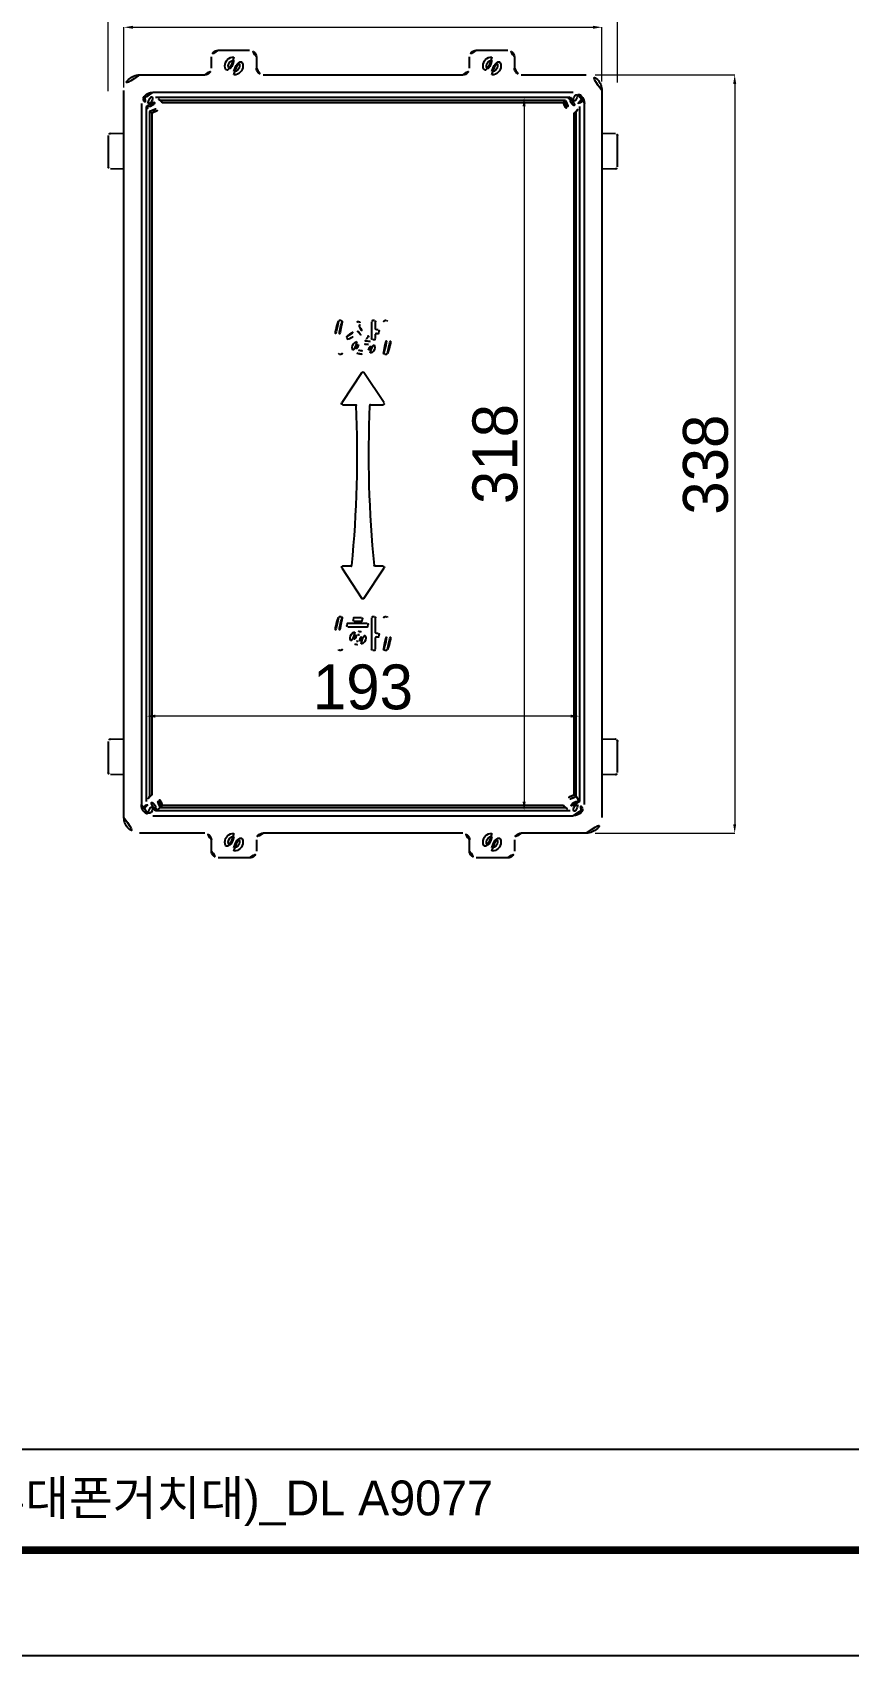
# Model space of a CAD drawing. Extents: x 16296660632 to 16296676784, y -37409619871 to -37409616699.
# Drawn here: x 16296676035 to 16296676399, y -37409617796 to -37409617072 of the extents above; entities that cross this region are included whole.
import ezdxf

# ---------------------------------------------------------------- set-up
doc = ezdxf.new("R2010")
doc.units = 0
doc.header["$LTSCALE"] = 10
doc.header["$MEASUREMENT"] = 0
doc.header["$PDMODE"] = 3
doc.header["$PDSIZE"] = -10
doc.layers.get('0').update_dxf_attribs({"linetype": 'CONTINUOUS'})
doc.layers.get('DEFPOINTS').update_dxf_attribs({"linetype": 'CONTINUOUS'})
doc.layers.add('BODY', color=7, linetype='CONTINUOUS')
doc.layers.add('Make2D$보임$선', color=18, linetype='CONTINUOUS')
doc.styles.add('Daelim Dimension', font='\x7f\x7f\x7f\x7f.TTF')
doc.dimstyles.new('DEFAULT', dxfattribs={"dimscale": 2, "dimtxt": 2, "dimasz": 2, "dimexe": 0, "dimexo": 2, "dimgap": 1, "dimtad": 1, "dimdec": 1, "dimzin": 9, "dimdsep": 46, "dimtxsty": 'Daelim Dimension', "dimcen": 0.5, "dimclrd": 252, "dimclre": 252, "dimclrt": 3, "dimadec": 1, "dimazin": 0, "dimtfac": 1, "dimtdec": 1, "dimtix": 1, "dimtmove": 0, "dimatfit": 3, "dimfxl": 0, "dimtolj": 1, "dimtzin": 1, "dimlwd": 9, "dimlwe": 9, "dimarcsym": 0})

# ---------------------------------------------------------------- blocks, each defined once
blk = doc.blocks.new('*D24')
at = {"layer": 'BODY', "color": 5, "lineweight": 9, "ltscale": 0.7}
for p, q in [((16296676068.62562, -37409617098.494873), (16296676068.62562, -37409617018.899437)), ((16296676072.62562, -37409617018.899437), (16296676291.62562, -37409617018.899437)), ((16296676295.62562, -37409617094.553818), (16296676295.62562, -37409617018.899437))]:
    blk.add_line(p, q, dxfattribs=at)
at = {"layer": 'BODY', "color": 5, "ltscale": 0.7}
for points in [[(16296676072.62562, -37409617018.232773), (16296676072.62562, -37409617019.566101), (16296676068.62562, -37409617018.899437)], [(16296676291.62562, -37409617018.232773), (16296676291.62562, -37409617019.566101), (16296676295.62562, -37409617018.899437)]]:
    blk.add_solid(points, dxfattribs=at)
at = {"layer": 'DEFPOINTS', "color": 0, "ltscale": 0.7}
for p in [(16296676295.62562, -37409617018.899437), (16296676295.62562, -37409617098.553818), (16296676068.62562, -37409617102.494873)]:
    blk.add_point(p, dxfattribs=at)
at = {"layer": 'BODY', "color": 7, "lineweight": 5, "ltscale": 0.7, "insert": (16296676187.40848, -37409617006.112602), "char_height": 20, "attachment_point": 5, "style": 'Daelim Dimension'}
blk.add_mtext('\\A1;227', dxfattribs=at)
blk = doc.blocks.new('*D29')
at = {"layer": 'BODY', "color": 5, "lineweight": 9, "ltscale": 0.7}
for p, q in [((16296676075.62562, -37409617096.863838), (16296676075.62562, -37409617069.995064)), ((16296676079.62562, -37409617069.995064), (16296676284.62504, -37409617069.995064)), ((16296676288.62504, -37409617094.13089), (16296676288.62504, -37409617069.995064))]:
    blk.add_line(p, q, dxfattribs=at)
at = {"layer": 'BODY', "color": 5, "ltscale": 0.7}
for points in [[(16296676079.62562, -37409617069.3284), (16296676079.62562, -37409617070.661728), (16296676075.62562, -37409617069.995064)], [(16296676284.62504, -37409617069.3284), (16296676284.62504, -37409617070.661728), (16296676288.62504, -37409617069.995064)]]:
    blk.add_solid(points, dxfattribs=at)
at = {"layer": 'DEFPOINTS', "color": 0, "ltscale": 0.7}
for p in [(16296676288.62504, -37409617069.995064), (16296676288.62504, -37409617098.13089), (16296676075.62562, -37409617100.863838)]:
    blk.add_point(p, dxfattribs=at)
at = {"layer": 'BODY', "color": 7, "lineweight": 5, "ltscale": 0.7, "insert": (16296676182.12533, -37409617057.093773), "char_height": 20, "attachment_point": 5, "style": 'Daelim Dimension'}
blk.add_mtext('\\A1;213', dxfattribs=at)
blk = doc.blocks.new('*D30')
at = {"layer": 'BODY', "color": 5, "lineweight": 9, "ltscale": 0.7}
for p, q in [((16296676285.62712, -37409617091.22218), (16296676347.77748, -37409617091.22218)), ((16296676347.77748, -37409617095.22218), (16296676347.77748, -37409617425.22218)), ((16296676285.62712, -37409617429.22218), (16296676347.77748, -37409617429.22218))]:
    blk.add_line(p, q, dxfattribs=at)
at = {"layer": 'BODY', "color": 5, "ltscale": 0.7}
for points in [[(16296676347.11082, -37409617095.22218), (16296676348.44415, -37409617095.22218), (16296676347.77748, -37409617091.22218)], [(16296676347.11082, -37409617425.22218), (16296676348.44415, -37409617425.22218), (16296676347.77748, -37409617429.22218)]]:
    blk.add_solid(points, dxfattribs=at)
at = {"layer": 'DEFPOINTS', "color": 0, "ltscale": 0.7}
for p in [(16296676281.62712, -37409617091.22218), (16296676281.62712, -37409617429.22218), (16296676347.77748, -37409617429.22218)]:
    blk.add_point(p, dxfattribs=at)
at = {"layer": 'BODY', "color": 7, "lineweight": 5, "ltscale": 0.7, "insert": (16296676334.8762, -37409617264.96122), "char_height": 20, "attachment_point": 5, "rotation": 90, "style": 'Daelim Dimension'}
blk.add_mtext('\\A1;338', dxfattribs=at)
blk = doc.blocks.new('*D32')
at = {"layer": 'BODY', "color": 5, "lineweight": 9, "ltscale": 0.7}
for p, q in [((16296676257.82973, -37409617101.22218), (16296676253.95345, -37409617101.22218)), ((16296676253.95345, -37409617105.22218), (16296676253.95345, -37409617415.22218)), ((16296676257.82973, -37409617419.22218), (16296676253.95345, -37409617419.22218))]:
    blk.add_line(p, q, dxfattribs=at)
at = {"layer": 'BODY', "color": 5, "ltscale": 0.7}
for points in [[(16296676253.28679, -37409617105.22218), (16296676254.62012, -37409617105.22218), (16296676253.95345, -37409617101.22218)], [(16296676253.28679, -37409617415.22218), (16296676254.62012, -37409617415.22218), (16296676253.95345, -37409617419.22218)]]:
    blk.add_solid(points, dxfattribs=at)
at = {"layer": 'DEFPOINTS', "color": 0, "ltscale": 0.7}
for p in [(16296676253.82973, -37409617101.22218), (16296676253.82973, -37409617419.22218), (16296676253.95345, -37409617419.22218)]:
    blk.add_point(p, dxfattribs=at)
at = {"layer": 'BODY', "color": 7, "lineweight": -2, "ltscale": 0.7, "insert": (16296676241.05217, -37409617260.22218), "char_height": 20, "attachment_point": 5, "rotation": 90, "style": 'Daelim Dimension'}
blk.add_mtext('\\A1;318', dxfattribs=at)
blk = doc.blocks.new('*D33')
at = {"layer": 'BODY', "color": 5, "lineweight": 9, "ltscale": 0.7}
for p, q in [((16296676085.62562, -37409617387.227531), (16296676085.62562, -37409617377.06572)), ((16296676274.62562, -37409617377.06572), (16296676089.62562, -37409617377.06572)), ((16296676278.62562, -37409617394.873787), (16296676278.62562, -37409617377.06572))]:
    blk.add_line(p, q, dxfattribs=at)
at = {"layer": 'BODY', "color": 5, "ltscale": 0.7}
for points in [[(16296676089.62562, -37409617376.399063), (16296676089.62562, -37409617377.732384), (16296676085.62562, -37409617377.06572)], [(16296676274.62562, -37409617376.399063), (16296676274.62562, -37409617377.732384), (16296676278.62562, -37409617377.06572)]]:
    blk.add_solid(points, dxfattribs=at)
at = {"layer": 'DEFPOINTS', "color": 0, "ltscale": 0.7}
for p in [(16296676085.62562, -37409617377.06572), (16296676085.62562, -37409617391.227531), (16296676278.62562, -37409617398.873787)]:
    blk.add_point(p, dxfattribs=at)
at = {"layer": 'BODY', "color": 7, "lineweight": -2, "ltscale": 0.7, "insert": (16296676182.12562, -37409617364.164429), "char_height": 20, "attachment_point": 5, "style": 'Daelim Dimension'}
blk.add_mtext('\\A1;193', dxfattribs=at)

msp = doc.modelspace()

# ---------------------------------------------------------------- linework, layer by layer
at = {"color": 5}
msp.add_line((16296675310.29731, -37409617703.8675), (16296676515.928049, -37409617703.8675), dxfattribs=at)
at = {"ltscale": 0.5}
msp.add_lwpolyline([(16296675286.22047, -37409617795.791344), (16296676783.52046, -37409617795.791344), (16296676783.52046, -37409616698.691338), (16296675286.22047, -37409616698.691338)], close=True, dxfattribs=at)
at = {"color": 5, "linetype": 'ByBlock', "lineweight": 200, "const_width": 3.45}
msp.add_lwpolyline([(16296675310.29731, -37409617748.814491), (16296676759.29731, -37409617748.814491), (16296676759.29731, -37409616724.164482), (16296675310.29731, -37409616724.164482)], close=True, dxfattribs=at)
at = {"layer": 'Make2D$보임$선', "color": 0, "lineweight": -2}
for p, q in [((16296676114.62562, -37409617088.222641), (16296676114.62562, -37409617083.221733)), ((16296676117.62516, -37409617080.222183), (16296676131.62607, -37409617080.222183)), ((16296676134.62562, -37409617083.221733), (16296676134.62562, -37409617088.222641)), ((16296676229.62562, -37409617088.222641), (16296676229.62562, -37409617083.221733)), ((16296676232.62516, -37409617080.222183), (16296676246.62607, -37409617080.222183)), ((16296676249.62562, -37409617083.221733), (16296676249.62562, -37409617088.222641)), ((16296676082.62455, -37409617091.222183), (16296676111.62607, -37409617091.222183)), ((16296676137.62516, -37409617091.222183), (16296676226.62607, -37409617091.222183)), ((16296676252.62516, -37409617091.222183), (16296676281.62668, -37409617091.222183)), ((16296676075.62562, -37409617422.223251), (16296676075.62562, -37409617098.221123)), ((16296676275.80835, -37409617099.022186), (16296676088.442881, -37409617099.022186)), ((16296676288.62562, -37409617098.221123), (16296676288.62562, -37409617422.223251)), ((16296676083.425619, -37409617104.039436), (16296676083.425619, -37409617416.404922)), ((16296676085.62562, -37409617415.092903), (16296676085.62562, -37409617105.351471)), ((16296676089.7549, -37409617101.222183), (16296676274.49633, -37409617101.222183)), ((16296676272.349649, -37409617102.636337), (16296676091.901581, -37409617102.636337)), ((16296676091.901791, -37409617102.636543), (16296676092.0917, -37409617102.858459)), ((16296676092.721331, -37409617103.6362), (16296676092.09363, -37409617102.856827)), ((16296676271.5299, -37409617103.6362), (16296676092.721331, -37409617103.6362)), ((16296676272.15716, -37409617102.857353), (16296676271.5299, -37409617103.6362)), ((16296676272.159081, -37409617102.858994), (16296676272.30611, -37409617102.687286)), ((16296676272.34944, -37409617102.636543), (16296676272.304991, -37409617102.68634)), ((16296676278.62562, -37409617105.351471), (16296676278.62562, -37409617415.092903)), ((16296676280.825621, -37409617416.404922), (16296676280.825621, -37409617104.039436)), ((16296676087.03978, -37409617107.498154), (16296676087.03978, -37409617412.946213)), ((16296676087.03997, -37409617107.49836), (16296676087.08914, -37409617107.542236)), ((16296676087.261869, -37409617107.688248), (16296676087.090099, -37409617107.541153)), ((16296676087.260229, -37409617107.690178), (16296676088.039631, -37409617108.317886)), ((16296676088.039631, -37409617108.317886), (16296676088.039631, -37409617412.126472)), ((16296676276.211599, -37409617108.317886), (16296676276.990971, -37409617107.690193)), ((16296676276.211599, -37409617412.126472), (16296676276.211599, -37409617108.317886)), ((16296676277.21126, -37409617107.49836), (16296676276.98934, -37409617107.688263)), ((16296676277.211451, -37409617412.946213), (16296676277.211451, -37409617107.498154)), ((16296676068.62562, -37409617118.304878), (16296676068.62562, -37409617132.139488)), ((16296676069.60816, -37409617117.305031), (16296676075.62562, -37409617117.199997)), ((16296676288.62562, -37409617117.199997), (16296676294.64307, -37409617117.305031)), ((16296676295.62562, -37409617132.139488), (16296676295.62562, -37409617118.304878)), ((16296676075.62562, -37409617133.24437), (16296676069.60816, -37409617133.139343)), ((16296676294.64307, -37409617133.139343), (16296676288.62562, -37409617133.24437)), ((16296676172.410789, -37409617200.722282), (16296676171.70779, -37409617200.722282)), ((16296676180.257641, -37409617201.222282), (16296676179.77706, -37409617201.222282)), ((16296676180.596149, -37409617203.311317), (16296676180.58716, -37409617203.135048)), ((16296676185.97571, -37409617201.232193), (16296676185.97571, -37409617208.712181)), ((16296676187.265619, -37409617200.722282), (16296676186.48562, -37409617200.722282)), ((16296676187.77552, -37409617204.582176), (16296676187.77552, -37409617201.232193)), ((16296676187.77552, -37409617208.712181), (16296676187.77552, -37409617206.762177)), ((16296676188.86562, -37409617204.922279), (16296676188.11562, -37409617204.922279)), ((16296676188.11562, -37409617206.422089), (16296676188.86562, -37409617206.422089)), ((16296676189.375521, -37409617205.912193), (16296676189.375521, -37409617205.432182)), ((16296676192.54344, -37409617200.722282), (16296676191.840441, -37409617200.722282)), ((16296676174.98271, -37409617208.498947), (16296676175.284571, -37409617208.8881)), ((16296676184.219521, -37409617208.469543), (16296676184.49852, -37409617208.066612)), ((16296676186.48562, -37409617209.222076), (16296676187.265619, -37409617209.222076)), ((16296676171.70779, -37409617215.722076), (16296676172.410789, -37409617215.722076)), ((16296676191.840441, -37409617215.722076), (16296676192.54344, -37409617215.722076)), ((16296676181.701349, -37409617223.858757), (16296676172.654289, -37409617237.429337)), ((16296676191.596939, -37409617237.429337), (16296676182.549879, -37409617223.858757)), ((16296676173.07856, -37409617238.222076), (16296676178.817089, -37409617238.222076)), ((16296676185.434139, -37409617238.222076), (16296676191.17267, -37409617238.222076)), ((16296676172.654289, -37409617311.01503), (16296676181.701349, -37409617324.585609)), ((16296676176.8179, -37409617310.222282), (16296676173.07856, -37409617310.222282)), ((16296676182.549879, -37409617324.585609), (16296676191.596939, -37409617311.01503)), ((16296676191.17267, -37409617310.222282), (16296676187.433331, -37409617310.222282)), ((16296676172.410789, -37409617332.722282), (16296676171.70779, -37409617332.722282)), ((16296676174.87571, -37409617336.232193), (16296676174.87571, -37409617336.712181)), ((16296676183.96562, -37409617335.722282), (16296676175.38562, -37409617335.722282)), ((16296676175.38562, -37409617337.222076), (16296676183.96562, -37409617337.222076)), ((16296676177.775709, -37409617333.732193), (16296676177.775709, -37409617334.212181)), ((16296676181.46562, -37409617333.222282), (16296676178.28562, -37409617333.222282)), ((16296676178.28562, -37409617334.722076), (16296676181.46562, -37409617334.722076)), ((16296676181.975519, -37409617334.212181), (16296676181.975519, -37409617333.732193)), ((16296676184.475519, -37409617336.712181), (16296676184.475519, -37409617336.232193)), ((16296676185.97571, -37409617333.232193), (16296676185.97571, -37409617347.212181)), ((16296676187.265619, -37409617332.722282), (16296676186.48562, -37409617332.722282)), ((16296676187.77552, -37409617339.882187), (16296676187.77552, -37409617333.232193)), ((16296676192.54344, -37409617332.722282), (16296676191.840441, -37409617332.722282)), ((16296676187.77552, -37409617347.212181), (16296676187.77552, -37409617342.062187)), ((16296676188.86562, -37409617340.222282), (16296676188.11562, -37409617340.222282)), ((16296676188.11562, -37409617341.722076), (16296676188.86562, -37409617341.722076)), ((16296676189.375521, -37409617341.212181), (16296676189.375521, -37409617340.732193)), ((16296676171.70779, -37409617347.722076), (16296676172.410789, -37409617347.722076)), ((16296676186.48562, -37409617347.722076), (16296676187.265619, -37409617347.722076)), ((16296676191.840441, -37409617347.722076), (16296676192.54344, -37409617347.722076)), ((16296676068.62562, -37409617388.304878), (16296676068.62562, -37409617402.139488)), ((16296676069.60816, -37409617387.305031), (16296676075.62562, -37409617387.199997)), ((16296676288.62562, -37409617387.199997), (16296676294.64307, -37409617387.305031)), ((16296676295.00634, -37409617387.380203), (16296676294.646391, -37409617387.305099)), ((16296676295.62562, -37409617402.139488), (16296676295.62562, -37409617388.304878)), ((16296676075.62562, -37409617403.24437), (16296676069.60816, -37409617403.139343)), ((16296676294.64307, -37409617403.139343), (16296676288.62562, -37409617403.24437)), ((16296676294.646391, -37409617403.139267), (16296676295.00634, -37409617403.064171)), ((16296676087.03997, -37409617412.946007), (16296676087.262449, -37409617412.755623)), ((16296676088.039631, -37409617412.126472), (16296676087.260811, -37409617412.753708)), ((16296676092.091681, -37409617417.58593), (16296676091.94459, -37409617417.757698)), ((16296676092.093611, -37409617417.587563), (16296676092.721331, -37409617416.808167)), ((16296676092.721331, -37409617416.808167), (16296676271.5299, -37409617416.808167)), ((16296676271.5299, -37409617416.808167), (16296676272.157141, -37409617417.58699)), ((16296676272.34944, -37409617417.807831), (16296676272.15905, -37409617417.58535)), ((16296676276.99045, -37409617412.753731), (16296676276.211599, -37409617412.126472)), ((16296676276.988819, -37409617412.755653), (16296676277.1605, -37409617412.902679)), ((16296676277.21126, -37409617412.946007), (16296676277.161461, -37409617412.901558)), ((16296676277.38633, -37409617413.190224), (16296676277.2115, -37409617412.946289)), ((16296676278.155979, -37409617414.320549), (16296676277.38662, -37409617413.190018)), ((16296676278.62562, -37409617415.092903), (16296676278.15443, -37409617414.321541)), ((16296676088.442881, -37409617421.42218), (16296676275.80835, -37409617421.42218)), ((16296676089.7549, -37409617419.222183), (16296676090.716999, -37409617418.627167)), ((16296676274.49633, -37409617419.222183), (16296676089.7549, -37409617419.222183)), ((16296676090.718161, -37409617418.628937), (16296676091.901581, -37409617417.808022)), ((16296676091.901581, -37409617417.808022), (16296676272.349649, -37409617417.808022)), ((16296676091.901791, -37409617417.807831), (16296676091.945681, -37409617417.758659)), ((16296676111.62607, -37409617429.222183), (16296676082.62455, -37409617429.222183)), ((16296676226.62607, -37409617429.222183), (16296676137.62516, -37409617429.222183)), ((16296676281.62668, -37409617429.222183), (16296676252.62516, -37409617429.222183)), ((16296676114.62562, -37409617437.222641), (16296676114.62562, -37409617432.221733)), ((16296676134.62562, -37409617432.221733), (16296676134.62562, -37409617437.222641)), ((16296676229.62562, -37409617437.222641), (16296676229.62562, -37409617432.221733)), ((16296676249.62562, -37409617432.221733), (16296676249.62562, -37409617437.222641)), ((16296676131.62607, -37409617440.222183), (16296676117.62516, -37409617440.222183)), ((16296676246.62607, -37409617440.222183), (16296676232.62516, -37409617440.222183))]:
    msp.add_line(p, q, dxfattribs=at)
for centre, radius, start, end in [((16296676117.624969, -37409617083.221527), 2.999354, 89.99639366, 180.003497057), ((16296676124.62562, -37409617087.222183), 4, 90, 270), ((16296676124.62562, -37409617087.222183), 2.5, 90, 270), ((16296676124.62562, -37409617087.222183), 4, 270, 90), ((16296676124.62562, -37409617087.222183), 2.5, 270, 90), ((16296676131.626261, -37409617083.221527), 2.999354, 359.996502943, 90.00360634), ((16296676232.624969, -37409617083.221527), 2.999354, 89.99639366, 180.003497057), ((16296676239.62562, -37409617087.222183), 4, 90, 270), ((16296676239.62562, -37409617087.222183), 2.5, 90, 270), ((16296676239.62562, -37409617087.222183), 4, 270, 90), ((16296676239.62562, -37409617087.222183), 2.5, 270, 90), ((16296676246.626261, -37409617083.221527), 2.999354, 359.996502943, 90.00360634), ((16296676082.624109, -37409617098.220673), 6.998492, 89.99639366, 180.003497057), ((16296676111.6262, -37409617088.222763), 2.999419, 269.997595773, 0.002185661), ((16296676137.625031, -37409617088.222763), 2.999419, 179.997814339, 270.002404227), ((16296676226.6262, -37409617088.222763), 2.999419, 269.997595773, 0.002185661), ((16296676252.625031, -37409617088.222763), 2.999419, 179.997814339, 270.002404227), ((16296676281.627119, -37409617098.220673), 6.998492, 359.996502943, 90.00360634), ((16296676088.42535, -37409617104.021912), 4.999731, 89.999125736, 180.000874264), ((16296676275.82589, -37409617104.021912), 4.999731, 359.999125736, 90.000874264), ((16296676086.325621, -37409617101.92218), 2, 146.811624029, 270), ((16296676086.325621, -37409617101.92218), 2, 90, 123.188284515), ((16296676106.50172, -37409617093.138107), 24.186313, 210.329216944, 216.421941976), ((16296676086.325621, -37409617101.92218), 3.5, 258.463014938, 11.536792768), ((16296676086.325621, -37409617101.92218), 2, 270, 90), ((16296676086.325621, -37409617101.92218), 5.621745, 277.300309148, 352.699827023), ((16296676086.325621, -37409617101.92218), 6.621402, 285.002453392, 344.997708744), ((16296676077.5418, -37409617122.097893), 24.185839, 53.578428549, 59.670688729), ((16296676277.925619, -37409617101.92218), 6.621402, 195.002291256, 254.997546608), ((16296676277.925619, -37409617101.92218), 5.621745, 187.300172977, 262.699690852), ((16296676286.709431, -37409617122.097893), 24.185842, 120.329311271, 126.421571451), ((16296676277.925619, -37409617101.92218), 3.5, 168.463207232, 281.536985062), ((16296676277.925619, -37409617101.92218), 2, 90, 270), ((16296676257.74991, -37409617093.138367), 24.185839, 323.578122908, 329.67083824), ((16296676277.925619, -37409617101.92218), 2, 56.811715485, 90), ((16296676277.925619, -37409617101.92218), 2, 270, 33.188375971), ((16296676069.62562, -37409617118.304878), 1, 90.999990748, 180), ((16296676294.62562, -37409617118.304878), 1, 0, 89.000009252), ((16296676069.62562, -37409617132.139488), 1, 180, 269.000009252), ((16296676294.62562, -37409617132.139488), 1, 270.999990748, 0), ((16296676188.825621, -37409617208.222183), 18.999902, 157.787444238, 202.212555762), ((16296676171.70779, -37409617201.232193), 0.509902, 90, 157.787444238), ((16296676190.62562, -37409617208.222183), 19.000098, 159.005603135, 200.994396865), ((16296676172.410789, -37409617201.232193), 0.509902, 339.005603135, 90), ((16296676175.38562, -37409617208.186432), 0.509902, 114.45384929, 217.800002127), ((16296676172.276779, -37409617201.350113), 7.000098, 294.45384929, 357.083943704), ((16296676172.276779, -37409617201.350113), 8.499902, 295.269026148, 328.796403317), ((16296676179.77706, -37409617201.732193), 0.509902, 90, 177.083943704), ((16296676179.837931, -37409617205.929932), 0.340098, 33.660788426, 148.796403317), ((16296676186.77961, -37409617201.307297), 7.999902, 213.660788426, 246.561226413), ((16296676180.257641, -37409617201.732193), 0.509902, 357.25900967, 90), ((16296676172.276779, -37409617201.350113), 8.499902, 347.891565205, 357.25900967), ((16296676186.77961, -37409617201.307297), 6.500098, 197.957969054, 247.34341589), ((16296676184.0793, -37409617207.776337), 0.509902, 325.29984243, 67.34341589), ((16296676186.48562, -37409617201.232193), 0.509902, 90, 180), ((16296676187.265619, -37409617201.232193), 0.509902, 0, 90), ((16296676188.11562, -37409617204.582176), 0.340098, 180, 270), ((16296676188.11562, -37409617206.762177), 0.340098, 90, 180), ((16296676188.86562, -37409617205.432182), 0.509902, 0, 90), ((16296676188.86562, -37409617205.912193), 0.509902, 270, 0), ((16296676191.840441, -37409617201.232193), 0.509902, 90, 200.994396865), ((16296676173.62562, -37409617208.222183), 19.000098, 339.005603135, 20.994396865), ((16296676192.54344, -37409617201.232193), 0.509902, 22.212555762, 90), ((16296676175.425619, -37409617208.222183), 18.999902, 337.787444238, 22.212555762), ((16296676172.410789, -37409617215.212181), 0.509902, 270, 20.994396865), ((16296676175.687469, -37409617208.575577), 0.509902, 217.800002127, 295.269026148), ((16296676180.067921, -37409617212.722183), 2.69221, 105.189290555, 254.810709445), ((16296676180.425619, -37409617212.722183), 1.300098, 101.71206777, 258.28793223), ((16296676182.37562, -37409617221.222183), 11.499902, 74.810709445, 105.189290555), ((16296676182.37562, -37409617222.128433), 10.906348, 78.28793223, 101.71206777), ((16296676182.37562, -37409617203.315933), 10.906348, 258.28793223, 281.71206777), ((16296676183.80031, -37409617208.17926), 0.509902, 246.561226413, 325.29984243), ((16296676184.325621, -37409617212.722183), 1.300098, 281.71206777, 78.28793223), ((16296676184.68331, -37409617212.722183), 2.69221, 285.189290555, 74.810709445), ((16296676186.48562, -37409617208.712181), 0.509902, 180, 270), ((16296676187.265619, -37409617208.712181), 0.509902, 270, 0), ((16296676191.840441, -37409617215.212181), 0.509902, 159.005603135, 270), ((16296676171.70779, -37409617215.212181), 0.509902, 202.212555762, 270), ((16296676182.37562, -37409617204.222183), 11.499902, 254.810709445, 285.189290555), ((16296676192.54344, -37409617215.212181), 0.509902, 270, 337.787444238), ((16296676182.12562, -37409617224.141602), 0.509902, 90, 146.309811236), ((16296676182.12562, -37409617224.141602), 0.509902, 33.690188764, 90), ((16296676173.07856, -37409617237.712181), 0.509902, 146.309811236, 270), ((16296675678.37562, -37409617260.222183), 501.250098, 354.310556936, 2.478435571), ((16296676178.817089, -37409617238.562187), 0.340098, 2.478435571, 90), ((16296676685.87562, -37409617260.222183), 501.250098, 177.521564429, 185.689443064), ((16296676185.434139, -37409617238.562187), 0.340098, 90, 177.521564429), ((16296676191.17267, -37409617237.712181), 0.509902, 270, 33.690188764), ((16296676173.07856, -37409617310.732193), 0.509902, 90, 213.690188764), ((16296676176.8179, -37409617309.882187), 0.340098, 270, 354.310556936), ((16296676187.433331, -37409617309.882187), 0.340098, 185.689443064, 270), ((16296676191.17267, -37409617310.732193), 0.509902, 326.309811236, 90), ((16296676182.12562, -37409617324.302757), 0.509902, 213.690188764, 326.309811236), ((16296676188.825621, -37409617340.222183), 18.999902, 157.787444238, 202.212555762), ((16296676171.70779, -37409617333.232193), 0.509902, 90, 157.787444238), ((16296676190.62562, -37409617340.222183), 19.000098, 159.005603135, 200.994396865), ((16296676172.410789, -37409617333.232193), 0.509902, 339.005603135, 90), ((16296676175.38562, -37409617336.232193), 0.509902, 90, 180), ((16296676175.38562, -37409617336.712181), 0.509902, 180, 270), ((16296676178.28562, -37409617333.732193), 0.509902, 90, 180), ((16296676178.28562, -37409617334.212181), 0.509902, 180, 270), ((16296676181.46562, -37409617333.732193), 0.509902, 0, 90), ((16296676181.46562, -37409617334.212181), 0.509902, 270, 0), ((16296676183.96562, -37409617336.232193), 0.509902, 0, 90), ((16296676183.96562, -37409617336.712181), 0.509902, 270, 0), ((16296676186.48562, -37409617333.232193), 0.509902, 90, 180), ((16296676187.265619, -37409617333.232193), 0.509902, 0, 90), ((16296676191.840441, -37409617333.232193), 0.509902, 90, 200.994396865), ((16296676173.62562, -37409617340.222183), 19.000098, 339.005603135, 20.994396865), ((16296676192.54344, -37409617333.232193), 0.509902, 22.212555762, 90), ((16296676175.425619, -37409617340.222183), 18.999902, 337.787444238, 22.212555762), ((16296676179.29228, -37409617342.222183), 2.916569, 106.260257164, 253.739742836), ((16296676179.58885, -37409617342.222183), 1.463333, 104.611517936, 255.388482064), ((16296676179.87562, -37409617344.222183), 4.999902, 73.739742836, 106.260257164), ((16296676179.87562, -37409617340.222183), 4.999902, 253.739742836, 286.260257164), ((16296676179.87562, -37409617343.322182), 2.600098, 75.388482064, 104.611517936), ((16296676179.87562, -37409617341.122177), 2.600098, 255.388482064, 284.611517936), ((16296676180.16238, -37409617342.222183), 1.463333, 284.611517936, 75.388482064), ((16296676180.45895, -37409617342.222183), 2.916569, 286.260257164, 73.739742836), ((16296676188.11562, -37409617339.882187), 0.340098, 180, 270), ((16296676188.11562, -37409617342.062187), 0.340098, 90, 180), ((16296676188.86562, -37409617340.732193), 0.509902, 0, 90), ((16296676188.86562, -37409617341.212181), 0.509902, 270, 0), ((16296676171.70779, -37409617347.212181), 0.509902, 202.212555762, 270), ((16296676172.410789, -37409617347.212181), 0.509902, 270, 20.994396865), ((16296676186.48562, -37409617347.212181), 0.509902, 180, 270), ((16296676187.265619, -37409617347.212181), 0.509902, 270, 0), ((16296676191.840441, -37409617347.212181), 0.509902, 159.005603135, 270), ((16296676192.54344, -37409617347.212181), 0.509902, 270, 337.787444238), ((16296676069.62562, -37409617388.304878), 1, 90.999990748, 180), ((16296676294.62562, -37409617388.304878), 1, 0, 89.000009252), ((16296676069.62562, -37409617402.139488), 1, 180, 269.000009252), ((16296676294.62562, -37409617402.139488), 1, 270.999990748, 0), ((16296676088.42535, -37409617416.422447), 4.999731, 179.999125736, 270.000874264), ((16296676086.325621, -37409617418.522186), 2, 90, 213.188375971), ((16296676106.50172, -37409617427.306252), 24.186313, 143.578058024, 149.670783056), ((16296676086.325621, -37409617418.522186), 3.5, 348.463207232, 101.536985062), ((16296676086.325621, -37409617418.522186), 2, 270, 90), ((16296676086.325621, -37409617418.522186), 5.621745, 7.300172977, 82.699690852), ((16296676086.325621, -37409617418.522186), 6.621402, 15.002291256, 74.997546608), ((16296676277.925619, -37409617418.522186), 6.621402, 105.002453392, 164.997708744), ((16296676277.925619, -37409617418.522186), 5.621745, 97.300309148, 172.699827023), ((16296676277.925619, -37409617418.522186), 3.5, 78.463014938, 191.536792768), ((16296676275.82589, -37409617416.422447), 4.999731, 269.999125736, 0.000874264), ((16296676277.925619, -37409617418.522186), 2, 90, 270), ((16296676277.925619, -37409617418.522186), 2, 326.811624029, 90), ((16296676082.624109, -37409617422.223686), 6.998492, 179.996502943, 270.00360634), ((16296676086.325621, -37409617418.522186), 2, 236.811715485, 270), ((16296676286.70969, -37409617398.346077), 24.186313, 233.578081076, 239.670594403), ((16296676277.925619, -37409617418.522186), 2, 270, 303.188284515), ((16296676281.627119, -37409617422.223686), 6.998492, 269.99639366, 0.003497057), ((16296676111.6262, -37409617432.221603), 2.999419, 359.997814339, 90.002404227), ((16296676124.62562, -37409617433.222183), 4, 90, 270), ((16296676124.62562, -37409617433.222183), 2.5, 90, 270), ((16296676124.62562, -37409617433.222183), 4, 270, 90), ((16296676124.62562, -37409617433.222183), 2.5, 270, 90), ((16296676137.625031, -37409617432.221603), 2.999419, 89.997595773, 180.002185661), ((16296676226.6262, -37409617432.221603), 2.999419, 359.997814339, 90.002404227), ((16296676239.62562, -37409617433.222183), 4, 90, 270), ((16296676239.62562, -37409617433.222183), 2.5, 90, 270), ((16296676239.62562, -37409617433.222183), 4, 270, 90), ((16296676239.62562, -37409617433.222183), 2.5, 270, 90), ((16296676252.625031, -37409617432.221603), 2.999419, 89.997595773, 180.002185661), ((16296676117.624969, -37409617437.222832), 2.999354, 179.996502943, 270.00360634), ((16296676131.626261, -37409617437.222832), 2.999354, 269.99639366, 0.003497057), ((16296676232.624969, -37409617437.222832), 2.999354, 179.996502943, 270.00360634), ((16296676246.626261, -37409617437.222832), 2.999354, 269.99639366, 0.003497057)]:
    msp.add_arc(centre, radius, start, end, dxfattribs=at)

# ---------------------------------------------------------------- texts
at = {"color": 2, "insert": (16296675579.1035, -37409617717.773582), "char_height": 15.54024245, "width": 1180.19380974, "attachment_point": 1, "style": 'Daelim Dimension'}
msp.add_mtext('대림B&Co_Parts_Accessory_휴지걸이 (매립형, 휴대폰거치대)_DL A9077', dxfattribs=at)

# ---------------------------------------------------------------- dimensions: what is measured, and where the dimension line sits
at = {"layer": 'BODY', "lineweight": 5, "ltscale": 0.7}
dim = msp.add_linear_dim(base=(16296676295.62562, -37409617018.899437), p1=(16296676068.62562, -37409617102.494873), p2=(16296676295.62562, -37409617098.553818), dimstyle='DEFAULT', override={"dimtxt": 10, "dimclrd": 5, "dimclre": 5, "dimclrt": 7}, dxfattribs=at)
dim.commit()
dim.dimension.update_dxf_attribs({"geometry": '*D24', "text_midpoint": (16296676187.40848, -37409617018.899437), "dimtype": 160})
dim = msp.add_linear_dim(base=(16296676288.62504, -37409617069.995064), p1=(16296676075.62562, -37409617100.863838), p2=(16296676288.62504, -37409617098.13089), dimstyle='DEFAULT', override={"dimtxt": 10, "dimclrd": 5, "dimclre": 5, "dimclrt": 7}, dxfattribs=at)
dim.commit()
dim.dimension.update_dxf_attribs({"geometry": '*D29', "text_midpoint": (16296676182.12533, -37409617057.093773)})
dim = msp.add_linear_dim(base=(16296676347.777479, -37409617429.222183), p1=(16296676281.627119, -37409617091.222183), p2=(16296676281.627119, -37409617429.222183), angle=90, dimstyle='DEFAULT', override={"dimtxt": 10, "dimclrd": 5, "dimclre": 5, "dimclrt": 7}, dxfattribs=at)
dim.commit()
dim.dimension.update_dxf_attribs({"geometry": '*D30', "text_midpoint": (16296676347.777491, -37409617264.96122), "dimtype": 160})
at = {"layer": 'BODY', "color": 0, "lineweight": -2, "ltscale": 0.7}
dim = msp.add_linear_dim(base=(16296676253.953449, -37409617419.222183), p1=(16296676253.829729, -37409617101.222183), p2=(16296676253.829729, -37409617419.222183), angle=90, dimstyle='DEFAULT', override={"dimtxt": 10, "dimclrd": 5, "dimclre": 5, "dimclrt": 7}, dxfattribs=at)
dim.commit()
dim.dimension.update_dxf_attribs({"geometry": '*D32', "text_midpoint": (16296676241.05217, -37409617260.222183)})
dim = msp.add_linear_dim(base=(16296676085.62562, -37409617377.06572), p1=(16296676278.62562, -37409617398.873787), p2=(16296676085.62562, -37409617391.227531), dimstyle='DEFAULT', override={"dimtxt": 10, "dimclrd": 5, "dimclre": 5, "dimclrt": 7}, dxfattribs=at)
dim.commit()
dim.dimension.update_dxf_attribs({"geometry": '*D33', "text_midpoint": (16296676182.12562, -37409617364.164429)})

doc.saveas('drawing.dxf')
